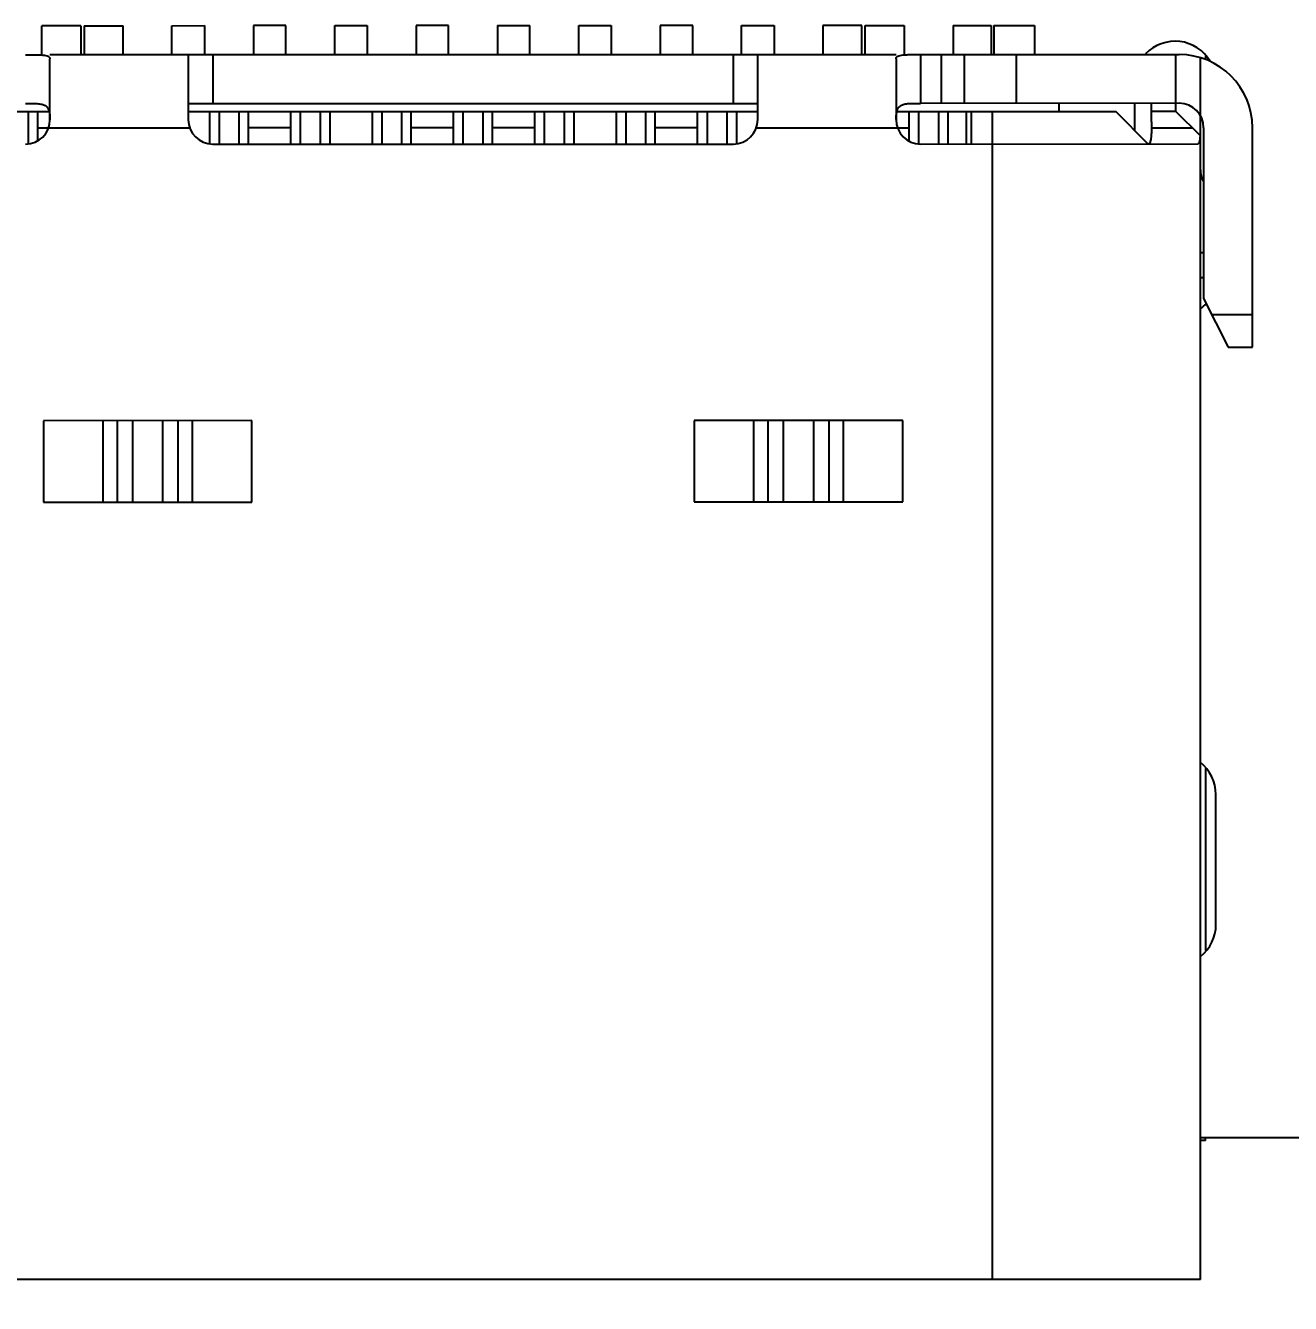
# Model space of a CAD drawing. Header units: millimetres. Extents: x 0 to 297, y 0 to 210.
# Drawn here: x 208.17 to 215.95, y 76.34 to 84.2 of the extents above; entities that cross this region are included whole.
import ezdxf

# ---------------------------------------------------------------- set-up
doc = ezdxf.new("R2010")
doc.units = ezdxf.units.MM
doc.header["$PDMODE"] = 3
doc.header["$PDSIZE"] = 8
doc.linetypes.add('solid', pattern=[0])
doc.layers.get('0').update_dxf_attribs({"linetype": 'CONTINUOUS'})
doc.layers.get('Defpoints').update_dxf_attribs({"linetype": 'CONTINUOUS'})
doc.layers.add('100', color=1, linetype='solid')
doc.styles.get("Standard").update_dxf_attribs({"font": 'txt', "width": 0.8})
doc.dimstyles.new('X0_5', dxfattribs={"dimscale": 0.5, "dimtxt": 2, "dimasz": 2, "dimexe": 1, "dimexo": 1, "dimgap": 0.5, "dimtad": 1, "dimtoh": 1, "dimzin": 0, "dimdsep": 46, "dimtxsty": 'STANDARD', "dimcen": 0, "dimclrd": 256, "dimclrt": 256, "dimadec": 0, "dimazin": 0, "dimtp": 0.1, "dimtm": 0.1, "dimtfac": 1, "dimtofl": 0, "dimtmove": 0, "dimatfit": 3, "dimfxl": 1, "dimtolj": 1, "dimtzin": 0, "dimarcsym": 0})

# ---------------------------------------------------------------- blocks, each defined once
blk = doc.blocks.new('*D16')
at = {"layer": '100', "color": 0, "lineweight": -2}
for p, q in [((190.3639, 81.3641), (190.3639, 65.74)), ((210.9244, 75.99), (210.9244, 65.74))]:
    blk.add_line(p, q, dxfattribs=at)
at = {"layer": '100', "lineweight": -2}
blk.add_line((191.8639, 66.24), (209.4244, 66.24), dxfattribs=at)
at = {"layer": '100'}
for points in [[(191.8639, 66.49), (191.8639, 65.99), (190.3639, 66.24)], [(209.4244, 65.99), (209.4244, 66.49), (210.9244, 66.24)]]:
    blk.add_solid(points, dxfattribs=at)
at = {"layer": 'Defpoints', "color": 0}
for p in [(190.3639, 81.8641), (210.9244, 76.49), (210.9244, 66.24)]:
    blk.add_point(p, dxfattribs=at)
at = {"layer": '100', "insert": (198.44, 67.24), "char_height": 1.5, "attachment_point": 5}
blk.add_mtext('\\A1;20.56', dxfattribs=at)
blk = doc.blocks.new('*D17')
at = {"layer": '100', "color": 0, "lineweight": -2}
for p, q in [((190.3639, 81.3641), (190.3639, 61.4189)), ((222.3889, 76.8636), (222.3889, 61.4189))]:
    blk.add_line(p, q, dxfattribs=at)
at = {"layer": '100', "lineweight": -2}
blk.add_line((220.8889, 61.9189), (191.8639, 61.9189), dxfattribs=at)
at = {"layer": '100'}
for points in [[(191.8639, 62.1689), (191.8639, 61.6689), (190.3639, 61.9189)], [(220.8889, 61.6689), (220.8889, 62.1689), (222.3889, 61.9189)]]:
    blk.add_solid(points, dxfattribs=at)
at = {"layer": 'Defpoints', "color": 0}
for p in [(190.3639, 81.8641), (222.3889, 77.3636), (190.3639, 61.9189)]:
    blk.add_point(p, dxfattribs=at)
at = {"layer": '100', "insert": (202.733, 62.9189), "char_height": 1.5, "attachment_point": 5}
blk.add_mtext('\\A1;32.0', dxfattribs=at)

msp = doc.modelspace()

# ---------------------------------------------------------------- linework, layer by layer
at = {"color": 7, "linetype": 'Continuous'}
for p, q in [((208.5134, 84.1979), (208.2734, 84.1978)), ((208.2734, 84.0197), (208.2734, 84.1978)), ((208.5134, 84.1979), (208.5134, 84.0197)), ((208.5334, 84.1979), (208.7734, 84.1979)), ((208.5334, 84.1979), (208.5334, 84.0197)), ((208.7734, 84.0197), (208.7734, 84.1979)), ((209.0734, 84.1979), (209.2734, 84.198)), ((209.0734, 84.0198), (209.0734, 84.1979)), ((209.2734, 84.198), (209.2734, 84.0198)), ((209.7734, 84.198), (209.5734, 84.198)), ((209.5734, 84.198), (209.5734, 84.0198)), ((209.7734, 84.0199), (209.7734, 84.198)), ((210.0734, 84.1981), (210.2734, 84.1981)), ((210.0734, 84.0199), (210.0734, 84.1981)), ((210.2734, 84.1981), (210.2734, 84.0199)), ((210.7734, 84.1982), (210.5734, 84.1981)), ((210.5734, 84.1981), (210.5734, 84.02)), ((210.7734, 84.02), (210.7734, 84.1982)), ((211.0734, 84.1982), (211.2734, 84.1982)), ((211.0734, 84.1982), (211.0734, 84.02)), ((211.2734, 84.02), (211.2734, 84.1982)), ((211.5734, 84.1983), (211.7734, 84.1983)), ((211.5734, 84.0201), (211.5734, 84.1983)), ((211.7734, 84.1983), (211.7734, 84.0201)), ((212.2734, 84.1983), (212.0734, 84.1983)), ((212.0734, 84.1983), (212.0734, 84.0201)), ((212.2734, 84.0202), (212.2734, 84.1983)), ((212.5734, 84.1984), (212.7734, 84.1984)), ((212.5734, 84.0202), (212.5734, 84.1984)), ((212.7734, 84.1984), (212.7734, 84.0202)), ((213.3134, 84.1985), (213.0734, 84.1985)), ((213.0734, 84.1985), (213.0734, 84.0203)), ((213.3134, 84.0203), (213.3134, 84.1985)), ((213.3334, 84.1985), (213.5734, 84.1985)), ((213.3334, 84.0203), (213.3334, 84.1985)), ((213.5734, 84.1985), (213.5734, 84.0203)), ((213.8734, 84.1986), (214.1084, 84.1986)), ((213.8734, 84.1986), (213.8734, 84.0204)), ((214.1084, 84.1986), (214.1084, 84.0204)), ((214.1234, 84.1986), (214.3734, 84.1986)), ((214.1234, 84.1986), (214.1234, 84.0204)), ((214.3734, 84.1986), (214.3734, 84.0204)), ((208.3234, 84.0197), (213.5234, 84.0203)), ((208.3235, 83.6197), (208.3234, 83.9939)), ((209.1734, 84.0198), (209.1735, 83.6198)), ((209.3234, 84.0198), (209.3235, 83.7198)), ((212.5235, 83.7202), (212.5234, 84.0202)), ((212.6735, 83.6202), (212.6734, 84.0202)), ((213.5234, 83.9946), (213.5235, 83.6203)), ((213.6734, 84.0204), (215.2634, 84.0206)), ((213.6734, 84.0204), (213.6735, 83.7204)), ((213.8019, 83.7204), (213.8018, 84.0204)), ((213.9423, 84.0204), (213.9424, 83.7204)), ((214.2632, 83.7204), (214.2632, 84.0204)), ((215.2435, 83.6706), (215.2434, 84.0206)), ((215.3935, 83.5223), (215.3934, 84.0014)), ((215.4242, 84.0104), (215.4242, 83.9884)), ((206.9735, 83.6695), (208.3176, 83.6697)), ((208.1885, 83.6696), (208.1885, 83.472)), ((208.2485, 83.4914), (208.2485, 83.6697)), ((209.1735, 83.7198), (212.6735, 83.7202)), ((209.1735, 83.6698), (212.6735, 83.6702)), ((209.3035, 83.6698), (209.3035, 83.4729)), ((209.3635, 83.6698), (209.3635, 83.4698)), ((209.4835, 83.6698), (209.4835, 83.4698)), ((209.5435, 83.4698), (209.5435, 83.6698)), ((209.8035, 83.4699), (209.8035, 83.6699)), ((209.8635, 83.4699), (209.8635, 83.6699)), ((209.9835, 83.6699), (209.9835, 83.4699)), ((210.0435, 83.6699), (210.0435, 83.4699)), ((210.3035, 83.6699), (210.3035, 83.4699)), ((210.3635, 83.6699), (210.3635, 83.4699)), ((210.4835, 83.6699), (210.4835, 83.4699)), ((210.5435, 83.47), (210.5435, 83.67)), ((210.8035, 83.47), (210.8035, 83.67)), ((210.8635, 83.47), (210.8635, 83.67)), ((210.9835, 83.67), (210.9835, 83.47)), ((211.0435, 83.47), (211.0435, 83.67)), ((211.3035, 83.47), (211.3035, 83.67)), ((211.3635, 83.4701), (211.3635, 83.6701)), ((211.4835, 83.6701), (211.4835, 83.4701)), ((211.5435, 83.6701), (211.5435, 83.4701)), ((211.8035, 83.6701), (211.8035, 83.4701)), ((211.8635, 83.6701), (211.8635, 83.4701)), ((211.9835, 83.6701), (211.9835, 83.4701)), ((212.0435, 83.4701), (212.0435, 83.6701)), ((212.3035, 83.4702), (212.3035, 83.6702)), ((212.3635, 83.4702), (212.3635, 83.6702)), ((212.4835, 83.6702), (212.4835, 83.4702)), ((212.5435, 83.6702), (212.5435, 83.4733)), ((213.5294, 83.6703), (214.8735, 83.6705)), ((213.6035, 83.4896), (213.6035, 83.6703)), ((213.6635, 83.4719), (213.6635, 83.6704)), ((215.2635, 83.7206), (213.6735, 83.7204)), ((213.7835, 83.6704), (213.7835, 83.4704)), ((213.8435, 83.4704), (213.8435, 83.6704)), ((213.956, 83.4704), (213.956, 83.6704)), ((213.986, 83.4704), (213.986, 83.6704)), ((214.1135, 83.6704), (214.1144, 76.4904)), ((214.5235, 83.7205), (214.5235, 83.6705)), ((215.0735, 83.4705), (214.8735, 83.6705)), ((214.9885, 83.7205), (214.9885, 83.5555)), ((215.0935, 83.6068), (215.0935, 83.7205)), ((215.2435, 83.6706), (215.0935, 83.6705)), ((215.2435, 83.6706), (215.3918, 83.5223)), ((215.0935, 83.6068), (215.0931, 83.5705)), ((208.2485, 83.5697), (209.1821, 83.5698)), ((209.8035, 83.5699), (209.5435, 83.5698)), ((210.8035, 83.57), (210.5435, 83.57)), ((211.3035, 83.57), (211.0435, 83.57)), ((212.3035, 83.5702), (212.0435, 83.5701)), ((212.6649, 83.5702), (213.6035, 83.5703)), ((215.0931, 83.5705), (215.3435, 83.5706)), ((215.3944, 76.4906), (215.3935, 83.5206)), ((215.4135, 83.5706), (215.4136, 82.5206)), ((215.7136, 82.2206), (215.7135, 83.5706)), ((209.3235, 83.4698), (212.5235, 83.4702)), ((213.6735, 83.4704), (215.3778, 83.4706)), ((215.4136, 82.8006), (215.3936, 82.8006)), ((215.3936, 82.6506), (215.4136, 82.6506)), ((215.4136, 82.5206), (215.5636, 82.2206)), ((215.7136, 82.4206), (215.4636, 82.4206)), ((215.5636, 82.2206), (215.7136, 82.2206)), ((209.564, 81.7698), (208.2835, 81.7697)), ((208.2835, 81.7697), (208.2835, 81.2697)), ((208.6496, 81.2697), (208.6496, 81.7697)), ((208.7382, 81.2697), (208.7382, 81.7697)), ((208.8297, 81.7697), (208.8298, 81.2697)), ((209.0178, 81.2698), (209.0177, 81.7698)), ((209.1092, 81.7698), (209.1093, 81.2698)), ((209.1978, 81.7698), (209.1979, 81.2698)), ((209.564, 81.2698), (209.564, 81.7698)), ((213.564, 81.7703), (212.2835, 81.7702)), ((212.2835, 81.7702), (212.2835, 81.2702)), ((212.6496, 81.2702), (212.6496, 81.7702)), ((212.7382, 81.2702), (212.7382, 81.7702)), ((212.8297, 81.7702), (212.8298, 81.2702)), ((213.0178, 81.2703), (213.0177, 81.7703)), ((213.1092, 81.7703), (213.1093, 81.2703)), ((213.1978, 81.7703), (213.1979, 81.2703)), ((213.564, 81.2703), (213.564, 81.7703)), ((208.2835, 81.2697), (209.564, 81.2698)), ((212.2835, 81.2702), (213.564, 81.2703)), ((215.4242, 79.6312), (215.4242, 78.5135)), ((215.4892, 78.6723), (215.4891, 79.4723)), ((215.3943, 77.3638), (234.8643, 77.3628)), ((215.4242, 77.3453), (215.3943, 77.3453)), ((215.4242, 77.3453), (215.4242, 77.3638)), ((215.3944, 76.4906), (206.4544, 76.4894))]:
    msp.add_line(p, q, dxfattribs=at)
for centre, radius, start, end in [((215.2385, 83.8522), 0.25, 30.44583, 136.45311), ((215.2635, 83.5706), 0.45, 0.00738, 90.00738), ((215.2635, 83.5706), 0.15, 0.00738, 90.00738), ((208.1735, 83.6196), 0.15, 270.00738, 0.00738), ((209.3235, 83.6198), 0.15, 180.00738, 270.00738), ((212.5235, 83.6202), 0.15, 270.00738, 0.00738), ((213.6735, 83.6204), 0.15, 180.00738, 270.00738), ((215.5435, 83.3127), 0.15, 180.00738, 209.91151), ((215.2386, 82.6522), 0.25, 308.43413, 320.13474), ((215.2391, 79.4723), 0.25, 0.00738, 51.68697), ((215.2392, 78.6723), 0.25, 308.3757, 0.00738)]:
    msp.add_arc(centre, radius, start, end, dxfattribs=at)
for points, knots in [([(208.1734, 84.0196), (208.1833, 84.0196), (208.2026, 84.0197), (208.2307, 84.0196), (208.2565, 84.0191), (208.2791, 84.0178), (208.2976, 84.0152), (208.3117, 84.011), (208.32, 84.0048), (208.323, 83.9987), (208.3234, 83.9955), (208.3234, 83.9939)], [0, 0, 0, 0, 0.184442, 0.361998, 0.525077, 0.66763, 0.784808, 0.874526, 0.941103, 0.970317, 1, 1, 1, 1]), ([(213.5234, 83.9946), (213.5234, 83.9962), (213.5238, 83.9994), (213.5268, 84.0055), (213.5351, 84.0117), (213.5492, 84.0159), (213.5677, 84.0185), (213.5903, 84.0198), (213.6161, 84.0203), (213.6442, 84.0204), (213.6636, 84.0204), (213.6734, 84.0204)], [0, 0, 0, 0, 0.029682, 0.058892, 0.125464, 0.2152, 0.332385, 0.474935, 0.638012, 0.815562, 1, 1, 1, 1]), ([(208.1735, 83.7196), (208.1846, 83.7196), (208.2062, 83.7197), (208.2374, 83.7193), (208.2654, 83.7171), (208.2863, 83.7116), (208.2994, 83.7036), (208.3099, 83.6932), (208.3184, 83.6747), (208.3223, 83.6485), (208.323, 83.6297), (208.3232, 83.6197)], [0, 0, 0, 0, 0.152617, 0.297719, 0.428022, 0.539446, 0.589493, 0.638204, 0.741144, 0.861861, 1, 1, 1, 1]), ([(213.5237, 83.6203), (213.5239, 83.6304), (213.5244, 83.645), (213.5269, 83.6637), (213.5304, 83.6796), (213.537, 83.6939), (213.5475, 83.7043), (213.5571, 83.7101), (213.5681, 83.7143), (213.5853, 83.7181), (213.6096, 83.72), (213.6407, 83.7204), (213.6624, 83.7204), (213.6735, 83.7204)], [0, 0, 0, 0, 0.138098, 0.200948, 0.25894, 0.361822, 0.41054, 0.460644, 0.514213, 0.572346, 0.702519, 0.847505, 1, 1, 1, 1]), ([(215.0931, 83.5705), (215.093, 83.5633), (215.0927, 83.5495), (215.0919, 83.5299), (215.0905, 83.5128), (215.0886, 83.4984), (215.0861, 83.4867), (215.0828, 83.4781), (215.0787, 83.4721), (215.0746, 83.4705), (215.0729, 83.4705)], [0, 0, 0, 0, 0.205002, 0.390048, 0.551998, 0.689242, 0.800896, 0.88696, 0.950102, 1, 1, 1, 1]), ([(215.3918, 83.5223), (215.3914, 83.5149), (215.3906, 83.5045), (215.3888, 83.4918), (215.3873, 83.4844), (215.3855, 83.4785), (215.3834, 83.4742), (215.3809, 83.4713), (215.3787, 83.4706), (215.3778, 83.4706)], [0, 0, 0, 0, 0.396237, 0.557254, 0.692178, 0.801157, 0.885396, 0.948573, 1, 1, 1, 1])]:
    msp.add_open_spline(points, degree=3, knots=knots, dxfattribs=at)

# ---------------------------------------------------------------- dimensions: what is measured, and where the dimension line sits
at = {"layer": '100'}
for base, p1, p2, override, picture, middle in [((210.9244, 66.24), (190.3639, 81.8641), (210.9244, 76.49), {"dimtxt": 3, "dimasz": 3, "dimpost": '<>', "dimtvp": 0.1}, '*D16', (198.44, 66.24)), ((190.3639, 61.9189), (222.3889, 77.3636), (190.3639, 81.8641), {"dimtxt": 3, "dimasz": 3, "dimdec": 1, "dimpost": '<>', "dimtvp": 0.1}, '*D17', (202.733, 61.9189))]:
    dim = msp.add_linear_dim(base=base, p1=p1, p2=p2, dimstyle='X0_5', override=override, dxfattribs=at)
    dim.commit()
    dim.dimension.update_dxf_attribs({"geometry": picture, "text_midpoint": middle, "dimtype": 160})

doc.saveas('drawing.dxf')
